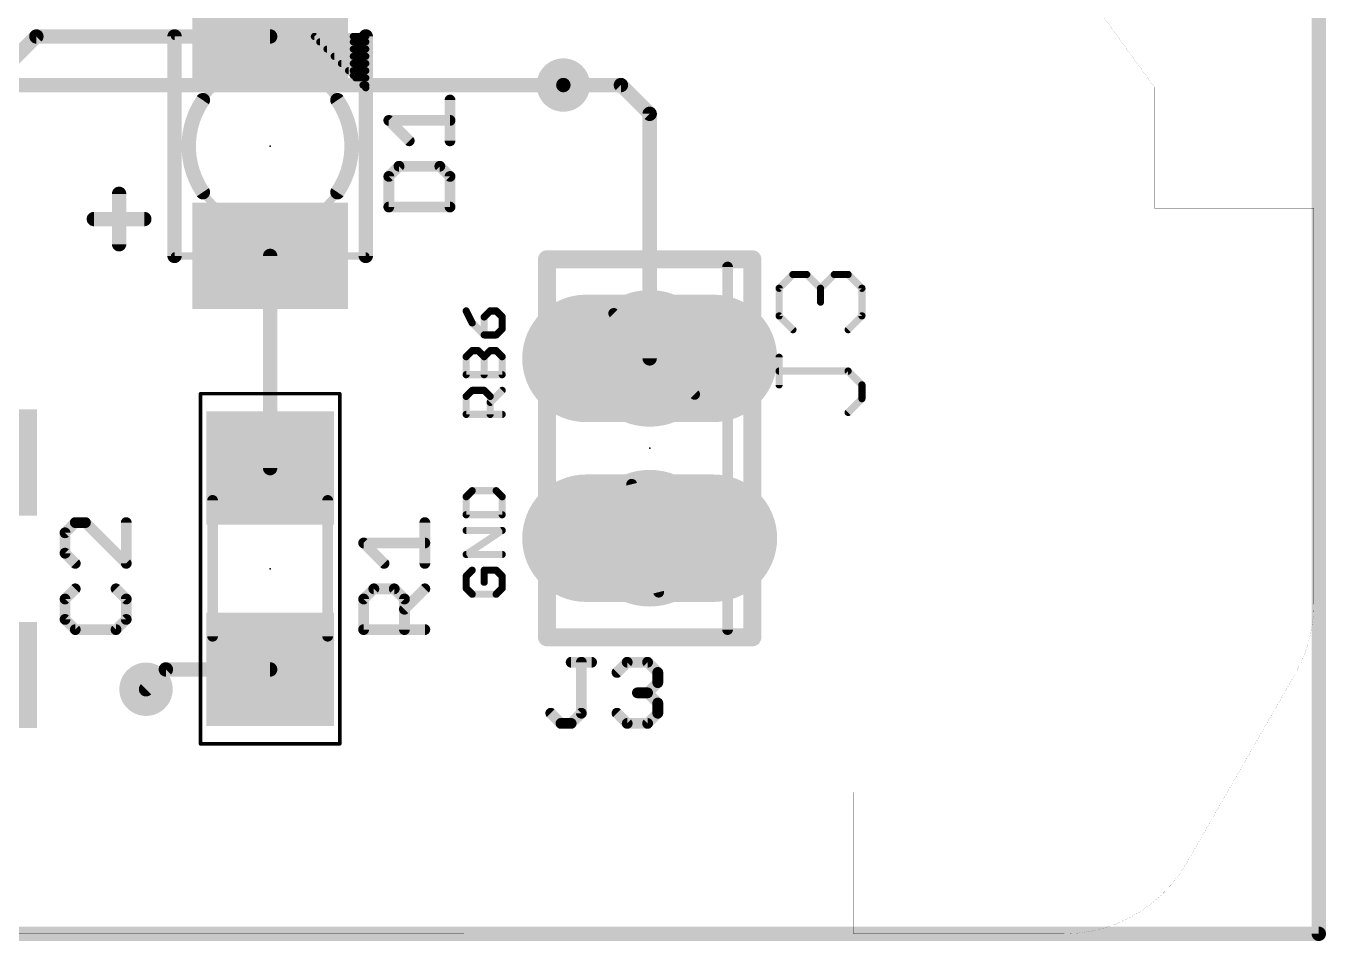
# Model space of a CAD drawing. Extents: x -1.2 to 42.7, y -0.2 to 19.4.
# Drawn here: x 24.31 to 42.67, y -0.1 to 12.82 of the extents above; entities that cross this region are included whole.
import ezdxf

# ---------------------------------------------------------------- set-up
doc = ezdxf.new("R2010")
doc.units = 0
for name, color, linetype in [('1', 12, 'CONTINUOUS'), ('121', 40, 'CONTINUOUS'), ('16', 132, 'CONTINUOUS'), ('17', 122, 'CONTINUOUS'), ('18', 122, 'CONTINUOUS'), ('20', 53, 'CONTINUOUS'), ('21', 251, 'CONTINUOUS'), ('23', 53, 'CONTINUOUS'), ('25', 251, 'CONTINUOUS'), ('39', 12, 'CONTINUOUS'), ('51', 251, 'CONTINUOUS')]:
    doc.layers.add(name, color=color, linetype=linetype)

# ---------------------------------------------------------------- blocks, each defined once
blk = doc.blocks.new('RECT')
blk.add_solid([(-0.5, -0.5), (0.5, -0.5), (-0.5, 0.5), (0.5, 0.5)])
blk = doc.blocks.new('LONGP100')
at = {"const_width": 1}
blk.add_lwpolyline([(-0.5, 0), (0.5, 0)], dxfattribs=at)
at = {"const_width": 0.5}
for points in [[(-0.5, 0.25, 1), (-0.5, -0.25)], [(0.5, -0.25, 1), (0.5, 0.25)]]:
    blk.add_lwpolyline(points, format="xyb", dxfattribs=at)
blk = doc.blocks.new('ROUNDV')
at = {"const_width": 0.5}
blk.add_lwpolyline([(0, -0.25, 1), (0, 0.25, 1), (0, -0.25)], format="xyb", dxfattribs=at)

msp = doc.modelspace()

# ---------------------------------------------------------------- linework, layer by layer
at = {"layer": '1', "const_width": 0.2032}
for points in [[(42.5704, 19.2532), (42.5704, 0)], [(23.7744, 11.9888), (24.4608, 12.6752)], [(27.7622, 12.6752), (24.4608, 12.6752)], [(32.7152, 11.9888), (31.9024, 11.9888)], [(33.1216, 11.5824), (32.7152, 11.9888)], [(33.1216, 8.128), (33.1216, 11.5824)], [(27.7622, 6.5782), (27.7622, 9.5752)], [(26.2894, 3.7342), (26.0096, 3.4544)], [(27.7622, 3.7342), (26.2894, 3.7342)], [(42.5704, 0), (0, 0)]]:
    msp.add_lwpolyline(points, dxfattribs=at)
at = {"layer": '1', "const_width": 0.1016}
for points in [[(24.4608, 12.726, 1), (24.4608, 12.6244)], [(24.4967, 12.6393, 1), (24.4249, 12.7111)], [(27.7622, 12.6244, 1), (27.7622, 12.726)], [(31.9024, 12.0396, 1), (31.9024, 11.938)], [(32.7511, 12.0247, 1), (32.6793, 11.9529)], [(32.7152, 11.938, 1), (32.7152, 12.0396)], [(33.1724, 11.5824, 1), (33.0708, 11.5824)], [(33.0857, 11.5465, 1), (33.1575, 11.6183)], [(27.813, 9.5752, 1), (27.7114, 9.5752)], [(33.0708, 8.128, 1), (33.1724, 8.128)], [(27.7114, 6.5782, 1), (27.813, 6.5782)], [(26.2894, 3.785, 1), (26.2894, 3.6834)], [(26.3253, 3.6983, 1), (26.2535, 3.7701)], [(27.7622, 3.6834, 1), (27.7622, 3.785)], [(25.9737, 3.4903, 1), (26.0455, 3.4185)], [(42.5196, 0, 1), (42.6212, 0)], [(42.5704, -0.0508, 1), (42.5704, 0.0508)]]:
    msp.add_lwpolyline(points, format="xyb", dxfattribs=at)
at = {"layer": '121'}
for points, const_width in [([(26.4122, 12.6752), (26.4122, 9.5752)], 0.2032), ([(29.1122, 9.5752), (29.1122, 12.6752)], 0.2032), ([(30.3022, 11.2014), (30.3022, 11.7776)], 0.1524), ([(29.726, 11.2014), (29.4379, 11.4895)], 0.1524), ([(29.4379, 11.4895), (30.3022, 11.4895)], 0.1524), ([(29.5819, 10.8421), (29.4379, 10.6981)], 0.1524), ([(30.1581, 10.8421), (29.5819, 10.8421)], 0.1524), ([(30.3022, 10.6981), (30.1581, 10.8421)], 0.1524), ([(29.4379, 10.6981), (29.4379, 10.2659)], 0.1524), ([(30.3022, 10.2659), (30.3022, 10.6981)], 0.1524), ([(25.6291, 9.7404), (25.6291, 10.4522)], 0.2032), ([(29.4379, 10.2659), (30.3022, 10.2659)], 0.1524), ([(25.985, 10.0963), (25.2732, 10.0963)], 0.2032), ([(30.5304, 8.7984), (30.6151, 8.6289)], 0.1016), ([(30.8693, 8.7984), (30.7846, 8.7137)], 0.1016), ([(30.9541, 8.7984), (30.8693, 8.7984)], 0.1016), ([(31.0388, 8.7137), (30.9541, 8.7984)], 0.1016), ([(30.6151, 8.6289), (30.7846, 8.4595)], 0.1016), ([(30.7846, 8.7137), (30.7846, 8.4595)], 0.1016), ([(31.0388, 8.5442), (31.0388, 8.7137)], 0.1016), ([(30.7846, 8.4595), (30.9541, 8.4595)], 0.1016), ([(30.9541, 8.4595), (31.0388, 8.5442)], 0.1016), ([(30.5304, 8.1524), (30.6151, 8.2371)], 0.1016), ([(30.6151, 8.2371), (30.6998, 8.2371)], 0.1016), ([(30.6998, 8.2371), (30.7846, 8.1524)], 0.1016), ([(30.7846, 8.1524), (30.8693, 8.2371)], 0.1016), ([(30.8693, 8.2371), (30.9541, 8.2371)], 0.1016), ([(30.9541, 8.2371), (31.0388, 8.1524)], 0.1016), ([(30.5304, 7.8981), (30.5304, 8.1524)], 0.1016), ([(30.7846, 7.8981), (30.7846, 8.1524)], 0.1016), ([(31.0388, 8.1524), (31.0388, 7.8981)], 0.1016), ([(31.0388, 7.8981), (30.5304, 7.8981)], 0.1016), ([(30.5304, 7.5911), (30.6151, 7.6758)], 0.1016), ([(30.6151, 7.6758), (30.7846, 7.6758)], 0.1016), ([(30.7846, 7.6758), (30.8693, 7.5911)], 0.1016), ([(30.8693, 7.5063), (31.0388, 7.6758)], 0.1016), ([(30.5304, 7.3368), (30.5304, 7.5911)], 0.1016), ([(30.8693, 7.5911), (30.8693, 7.3368)], 0.1016), ([(31.0388, 7.3368), (30.5304, 7.3368)], 0.1016), ([(30.6151, 6.2584), (30.5304, 6.1737)], 0.1016), ([(30.9541, 6.2584), (30.6151, 6.2584)], 0.1016), ([(31.0388, 6.1737), (30.9541, 6.2584)], 0.1016), ([(30.5304, 6.1737), (30.5304, 5.9195)], 0.1016), ([(31.0388, 5.9195), (31.0388, 6.1737)], 0.1016), ([(25.0099, 5.8086), (24.8659, 5.6646)], 0.1524), ([(25.154, 5.8086), (25.0099, 5.8086)], 0.1524), ([(25.7302, 5.2324), (25.154, 5.8086)], 0.1524), ([(25.7302, 5.8086), (25.7302, 5.2324)], 0.1524), ([(29.9466, 5.2324), (29.9466, 5.8086)], 0.1524), ([(30.5304, 5.9195), (31.0388, 5.9195)], 0.1016), ([(24.8659, 5.6646), (24.8659, 5.3765)], 0.1524), ([(30.5304, 5.3581), (31.0388, 5.6971)], 0.1016), ([(31.0388, 5.6971), (30.5304, 5.6971)], 0.1016), ([(29.3704, 5.2324), (29.0823, 5.5205)], 0.1524), ([(29.0823, 5.5205), (29.9466, 5.5205)], 0.1524), ([(24.8659, 5.3765), (25.0099, 5.2324)], 0.1524), ([(31.0388, 5.3581), (30.5304, 5.3581)], 0.1016), ([(30.6151, 5.1358), (30.5304, 5.0511)], 0.1016), ([(30.9541, 5.1358), (30.7846, 5.1358)], 0.1016), ([(30.7846, 5.1358), (30.7846, 4.9663)], 0.1016), ([(31.0388, 5.0511), (30.9541, 5.1358)], 0.1016), ([(30.5304, 5.0511), (30.5304, 4.8816)], 0.1016), ([(31.0388, 4.8816), (31.0388, 5.0511)], 0.1016), ([(25.0099, 4.8731), (24.8659, 4.729)], 0.1524), ([(24.8659, 4.729), (24.8659, 4.4409)], 0.1524), ([(25.7302, 4.729), (25.5861, 4.8731)], 0.1524), ([(25.7302, 4.4409), (25.7302, 4.729)], 0.1524), ([(29.0823, 4.729), (29.2263, 4.8731)], 0.1524), ([(29.0823, 4.2969), (29.0823, 4.729)], 0.1524), ([(29.2263, 4.8731), (29.5144, 4.8731)], 0.1524), ([(29.5144, 4.8731), (29.6585, 4.729)], 0.1524), ([(29.6585, 4.585), (29.9466, 4.8731)], 0.1524), ([(29.6585, 4.729), (29.6585, 4.2969)], 0.1524), ([(30.5304, 4.8816), (30.6151, 4.7968)], 0.1016), ([(30.6151, 4.7968), (30.9541, 4.7968)], 0.1016), ([(30.9541, 4.7968), (31.0388, 4.8816)], 0.1016), ([(24.8659, 4.4409), (25.0099, 4.2969)], 0.1524), ([(25.5861, 4.2969), (25.7302, 4.4409)], 0.1524), ([(25.0099, 4.2969), (25.5861, 4.2969)], 0.1524), ([(29.9466, 4.2969), (29.0823, 4.2969)], 0.1524), ([(32.0127, 3.8361), (32.3008, 3.8361)], 0.1524), ([(32.1568, 3.1159), (32.1568, 3.8361)], 0.1524), ([(32.6601, 3.6921), (32.8042, 3.8361)], 0.1524), ([(32.8042, 3.8361), (33.0923, 3.8361)], 0.1524), ([(33.0923, 3.8361), (33.2363, 3.6921)], 0.1524), ([(33.2363, 3.6921), (33.2363, 3.548)], 0.1524), ([(33.2363, 3.548), (33.0923, 3.404)], 0.1524), ([(33.0923, 3.404), (32.9482, 3.404)], 0.1524), ([(33.0923, 3.404), (33.2363, 3.2599)], 0.1524), ([(33.2363, 3.2599), (33.2363, 3.1159)], 0.1524), ([(31.7246, 3.1159), (31.8687, 2.9718)], 0.1524), ([(32.0127, 2.9718), (32.1568, 3.1159)], 0.1524), ([(32.8042, 2.9718), (32.6601, 3.1159)], 0.1524), ([(33.2363, 3.1159), (33.0923, 2.9718)], 0.1524), ([(31.8687, 2.9718), (32.0127, 2.9718)], 0.1524), ([(33.0923, 2.9718), (32.8042, 2.9718)], 0.1524)]:
    msp.add_lwpolyline(points, dxfattribs=dict(at, const_width=const_width))
for points, const_width in [([(26.463, 12.6752, 1), (26.3614, 12.6752)], 0.1016), ([(29.163, 12.6752, 1), (29.0614, 12.6752)], 0.1016), ([(26.8122, 11.7752, 0.3077), (26.8122, 10.4752)], 0.2032), ([(26.8542, 11.7467, 1), (26.7702, 11.8038)], 0.1016), ([(28.7122, 10.4752, 0.3077), (28.7122, 11.7752)], 0.2032), ([(28.7542, 11.8038, 1), (28.6702, 11.7467)], 0.1016), ([(30.3403, 11.7776, 1), (30.2641, 11.7776)], 0.0762), ([(29.4648, 11.5165, 1), (29.4109, 11.4626)], 0.0762), ([(29.4379, 11.5276, 1), (29.4379, 11.4514)], 0.0762), ([(30.3022, 11.4514, 1), (30.3022, 11.5276)], 0.0762), ([(29.699, 11.1745, 1), (29.7529, 11.2283)], 0.0762), ([(30.2641, 11.2014, 1), (30.3403, 11.2014)], 0.0762), ([(29.5819, 10.8802, 1), (29.5819, 10.804)], 0.0762), ([(29.6089, 10.8152, 1), (29.555, 10.869)], 0.0762), ([(30.1851, 10.869, 1), (30.1312, 10.8152)], 0.0762), ([(30.1581, 10.804, 1), (30.1581, 10.8802)], 0.0762), ([(29.4109, 10.725, 1), (29.4648, 10.6711)], 0.0762), ([(29.476, 10.6981, 1), (29.3998, 10.6981)], 0.0762), ([(30.3403, 10.6981, 1), (30.2641, 10.6981)], 0.0762), ([(30.2753, 10.6711, 1), (30.3291, 10.725)], 0.0762), ([(25.6799, 10.4522, 1), (25.5783, 10.4522)], 0.1016), ([(26.7702, 10.4466, 1), (26.8542, 10.5037)], 0.1016), ([(28.6702, 10.5037, 1), (28.7542, 10.4466)], 0.1016), ([(29.4379, 10.304, 1), (29.4379, 10.2278)], 0.0762), ([(29.3998, 10.2659, 1), (29.476, 10.2659)], 0.0762), ([(30.2641, 10.2659, 1), (30.3403, 10.2659)], 0.0762), ([(30.3022, 10.2278, 1), (30.3022, 10.304)], 0.0762), ([(25.2732, 10.1471, 1), (25.2732, 10.0455)], 0.1016), ([(25.985, 10.0455, 1), (25.985, 10.1471)], 0.1016), ([(25.5783, 9.7404, 1), (25.6799, 9.7404)], 0.1016), ([(26.3614, 9.5752, 1), (26.463, 9.5752)], 0.1016), ([(29.0614, 9.5752, 1), (29.163, 9.5752)], 0.1016), ([(30.5531, 8.8098, 1), (30.5076, 8.787)], 0.0508), ([(30.8693, 8.8238, 1), (30.8693, 8.773)], 0.0508), ([(30.8873, 8.7804, 1), (30.8514, 8.8164)], 0.0508), ([(30.972, 8.8164, 1), (30.9361, 8.7804)], 0.0508), ([(30.9541, 8.773, 1), (30.9541, 8.8238)], 0.0508), ([(30.6331, 8.6469, 1), (30.5971, 8.611)], 0.0508), ([(30.5924, 8.6176, 1), (30.6378, 8.6403)], 0.0508), ([(30.81, 8.7137, 1), (30.7592, 8.7137)], 0.0508), ([(30.7666, 8.7316, 1), (30.8025, 8.6957)], 0.0508), ([(31.0642, 8.7137, 1), (31.0134, 8.7137)], 0.0508), ([(31.0208, 8.6957, 1), (31.0568, 8.7316)], 0.0508), ([(30.7846, 8.4849, 1), (30.7846, 8.4341)], 0.0508), ([(30.7592, 8.4595, 1), (30.81, 8.4595)], 0.0508), ([(30.7666, 8.4415, 1), (30.8025, 8.4774)], 0.0508), ([(30.9361, 8.4774, 1), (30.972, 8.4415)], 0.0508), ([(30.9541, 8.4341, 1), (30.9541, 8.4849)], 0.0508), ([(31.0134, 8.5442, 1), (31.0642, 8.5442)], 0.0508), ([(31.0568, 8.5262, 1), (31.0208, 8.5622)], 0.0508), ([(30.6151, 8.2625, 1), (30.6151, 8.2117)], 0.0508), ([(30.6331, 8.2191, 1), (30.5971, 8.2551)], 0.0508), ([(30.7178, 8.2551, 1), (30.6819, 8.2191)], 0.0508), ([(30.6998, 8.2117, 1), (30.6998, 8.2625)], 0.0508), ([(30.8693, 8.2625, 1), (30.8693, 8.2117)], 0.0508), ([(30.8873, 8.2191, 1), (30.8514, 8.2551)], 0.0508), ([(30.972, 8.2551, 1), (30.9361, 8.2191)], 0.0508), ([(30.9541, 8.2117, 1), (30.9541, 8.2625)], 0.0508), ([(30.5558, 8.1524, 1), (30.505, 8.1524)], 0.0508), ([(30.5124, 8.1703, 1), (30.5483, 8.1344)], 0.0508), ([(30.81, 8.1524, 1), (30.7592, 8.1524)], 0.0508), ([(30.7666, 8.1703, 1), (30.8025, 8.1344)], 0.0508), ([(30.7666, 8.1344, 1), (30.8025, 8.1703)], 0.0508), ([(31.0642, 8.1524, 1), (31.0134, 8.1524)], 0.0508), ([(31.0208, 8.1344, 1), (31.0568, 8.1703)], 0.0508), ([(30.5304, 7.9235, 1), (30.5304, 7.8727)], 0.0508), ([(30.505, 7.8981, 1), (30.5558, 7.8981)], 0.0508), ([(30.7592, 7.8981, 1), (30.81, 7.8981)], 0.0508), ([(31.0134, 7.8981, 1), (31.0642, 7.8981)], 0.0508), ([(31.0388, 7.8727, 1), (31.0388, 7.9235)], 0.0508), ([(30.6151, 7.7012, 1), (30.6151, 7.6504)], 0.0508), ([(30.6331, 7.6578, 1), (30.5971, 7.6938)], 0.0508), ([(30.8025, 7.6938, 1), (30.7666, 7.6578)], 0.0508), ([(30.7846, 7.6504, 1), (30.7846, 7.7012)], 0.0508), ([(31.0568, 7.6578, 1), (31.0208, 7.6938)], 0.0508), ([(30.5558, 7.5911, 1), (30.505, 7.5911)], 0.0508), ([(30.5124, 7.609, 1), (30.5483, 7.5731)], 0.0508), ([(30.8947, 7.5911, 1), (30.8439, 7.5911)], 0.0508), ([(30.8514, 7.5243, 1), (30.8873, 7.4884)], 0.0508), ([(30.8514, 7.5731, 1), (30.8873, 7.609)], 0.0508), ([(30.5304, 7.3622, 1), (30.5304, 7.3114)], 0.0508), ([(30.505, 7.3368, 1), (30.5558, 7.3368)], 0.0508), ([(30.8439, 7.3368, 1), (30.8947, 7.3368)], 0.0508), ([(31.0388, 7.3114, 1), (31.0388, 7.3622)], 0.0508), ([(30.6151, 6.2838, 1), (30.6151, 6.233)], 0.0508), ([(30.6331, 6.2404, 1), (30.5971, 6.2764)], 0.0508), ([(30.972, 6.2764, 1), (30.9361, 6.2404)], 0.0508), ([(30.9541, 6.233, 1), (30.9541, 6.2838)], 0.0508), ([(30.5558, 6.1737, 1), (30.505, 6.1737)], 0.0508), ([(30.5124, 6.1916, 1), (30.5483, 6.1557)], 0.0508), ([(31.0642, 6.1737, 1), (31.0134, 6.1737)], 0.0508), ([(31.0208, 6.1557, 1), (31.0568, 6.1916)], 0.0508), ([(25.0099, 5.8467, 1), (25.0099, 5.7705)], 0.0762), ([(25.0369, 5.7817, 1), (24.983, 5.8356)], 0.0762), ([(25.1809, 5.8356, 1), (25.127, 5.7817)], 0.0762), ([(25.154, 5.7705, 1), (25.154, 5.8467)], 0.0762), ([(25.7683, 5.8086, 1), (25.6921, 5.8086)], 0.0762), ([(29.9847, 5.8086, 1), (29.9085, 5.8086)], 0.0762), ([(30.5304, 5.9449, 1), (30.5304, 5.8941)], 0.0508), ([(30.505, 5.9195, 1), (30.5558, 5.9195)], 0.0508), ([(31.0134, 5.9195, 1), (31.0642, 5.9195)], 0.0508), ([(31.0388, 5.8941, 1), (31.0388, 5.9449)], 0.0508), ([(24.8389, 5.6915, 1), (24.8928, 5.6376)], 0.0762), ([(24.904, 5.6646, 1), (24.8278, 5.6646)], 0.0762), ([(30.5304, 5.7225, 1), (30.5304, 5.6717)], 0.0508), ([(31.0529, 5.676, 1), (31.0247, 5.7182)], 0.0508), ([(31.0388, 5.6717, 1), (31.0388, 5.7225)], 0.0508), ([(29.1092, 5.5475, 1), (29.0553, 5.4936)], 0.0762), ([(29.0823, 5.5586, 1), (29.0823, 5.4824)], 0.0762), ([(29.9466, 5.4824, 1), (29.9466, 5.5586)], 0.0762), ([(24.8928, 5.4034, 1), (24.8389, 5.3495)], 0.0762), ([(24.8278, 5.3765, 1), (24.904, 5.3765)], 0.0762), ([(30.5304, 5.3835, 1), (30.5304, 5.3327)], 0.0508), ([(30.5163, 5.3793, 1), (30.5445, 5.337)], 0.0508), ([(31.0388, 5.3327, 1), (31.0388, 5.3835)], 0.0508), ([(24.983, 5.2055, 1), (25.0369, 5.2593)], 0.0762), ([(25.6921, 5.2324, 1), (25.7683, 5.2324)], 0.0762), ([(25.7033, 5.2055, 1), (25.7571, 5.2593)], 0.0762), ([(29.3434, 5.2055, 1), (29.3973, 5.2593)], 0.0762), ([(29.9085, 5.2324, 1), (29.9847, 5.2324)], 0.0762), ([(30.6331, 5.1178, 1), (30.5971, 5.1538)], 0.0508), ([(30.7846, 5.1612, 1), (30.7846, 5.1104)], 0.0508), ([(30.81, 5.1358, 1), (30.7592, 5.1358)], 0.0508), ([(30.972, 5.1538, 1), (30.9361, 5.1178)], 0.0508), ([(30.9541, 5.1104, 1), (30.9541, 5.1612)], 0.0508), ([(30.5558, 5.0511, 1), (30.505, 5.0511)], 0.0508), ([(30.5124, 5.069, 1), (30.5483, 5.0331)], 0.0508), ([(30.7592, 4.9663, 1), (30.81, 4.9663)], 0.0508), ([(31.0642, 5.0511, 1), (31.0134, 5.0511)], 0.0508), ([(31.0208, 5.0331, 1), (31.0568, 5.069)], 0.0508), ([(24.8389, 4.756, 1), (24.8928, 4.7021)], 0.0762), ([(24.904, 4.729, 1), (24.8278, 4.729)], 0.0762), ([(25.0369, 4.8462, 1), (24.983, 4.9)], 0.0762), ([(25.6131, 4.9, 1), (25.5592, 4.8462)], 0.0762), ([(25.7683, 4.729, 1), (25.6921, 4.729)], 0.0762), ([(25.7033, 4.7021, 1), (25.7571, 4.756)], 0.0762), ([(29.0553, 4.756, 1), (29.1092, 4.7021)], 0.0762), ([(29.1204, 4.729, 1), (29.0442, 4.729)], 0.0762), ([(29.2263, 4.9112, 1), (29.2263, 4.835)], 0.0762), ([(29.2533, 4.8462, 1), (29.1994, 4.9)], 0.0762), ([(29.5414, 4.9, 1), (29.4875, 4.8462)], 0.0762), ([(29.5144, 4.835, 1), (29.5144, 4.9112)], 0.0762), ([(29.6966, 4.729, 1), (29.6204, 4.729)], 0.0762), ([(29.6315, 4.7021, 1), (29.6854, 4.756)], 0.0762), ([(29.9735, 4.8462, 1), (29.9197, 4.9)], 0.0762), ([(30.5483, 4.8995, 1), (30.5124, 4.8636)], 0.0508), ([(30.505, 4.8816, 1), (30.5558, 4.8816)], 0.0508), ([(30.6151, 4.8222, 1), (30.6151, 4.7714)], 0.0508), ([(30.5971, 4.7789, 1), (30.6331, 4.8148)], 0.0508), ([(30.9361, 4.8148, 1), (30.972, 4.7789)], 0.0508), ([(30.9541, 4.7714, 1), (30.9541, 4.8222)], 0.0508), ([(31.0134, 4.8816, 1), (31.0642, 4.8816)], 0.0508), ([(31.0568, 4.8636, 1), (31.0208, 4.8995)], 0.0508), ([(29.6315, 4.6119, 1), (29.6854, 4.5581)], 0.0762), ([(24.8928, 4.4679, 1), (24.8389, 4.414)], 0.0762), ([(24.8278, 4.4409, 1), (24.904, 4.4409)], 0.0762), ([(25.6921, 4.4409, 1), (25.7683, 4.4409)], 0.0762), ([(25.7571, 4.414, 1), (25.7033, 4.4679)], 0.0762), ([(25.0099, 4.335, 1), (25.0099, 4.2588)], 0.0762), ([(24.983, 4.2699, 1), (25.0369, 4.3238)], 0.0762), ([(25.5592, 4.3238, 1), (25.6131, 4.2699)], 0.0762), ([(25.5861, 4.2588, 1), (25.5861, 4.335)], 0.0762), ([(29.0823, 4.335, 1), (29.0823, 4.2588)], 0.0762), ([(29.0442, 4.2969, 1), (29.1204, 4.2969)], 0.0762), ([(29.6204, 4.2969, 1), (29.6966, 4.2969)], 0.0762), ([(29.9466, 4.2588, 1), (29.9466, 4.335)], 0.0762), ([(32.0127, 3.8742, 1), (32.0127, 3.798)], 0.0762), ([(32.1949, 3.8361, 1), (32.1187, 3.8361)], 0.0762), ([(32.3008, 3.798, 1), (32.3008, 3.8742)], 0.0762), ([(32.8042, 3.8742, 1), (32.8042, 3.798)], 0.0762), ([(32.8311, 3.8092, 1), (32.7772, 3.8631)], 0.0762), ([(33.1192, 3.8631, 1), (33.0653, 3.8092)], 0.0762), ([(33.0923, 3.798, 1), (33.0923, 3.8742)], 0.0762), ([(32.6332, 3.719, 1), (32.6871, 3.6651)], 0.0762), ([(33.2744, 3.6921, 1), (33.1982, 3.6921)], 0.0762), ([(33.2094, 3.6651, 1), (33.2633, 3.719)], 0.0762), ([(33.1982, 3.548, 1), (33.2744, 3.548)], 0.0762), ([(33.2633, 3.5211, 1), (33.2094, 3.575)], 0.0762), ([(32.9482, 3.4421, 1), (32.9482, 3.3659)], 0.0762), ([(33.1192, 3.4309, 1), (33.0653, 3.377)], 0.0762), ([(33.0653, 3.4309, 1), (33.1192, 3.377)], 0.0762), ([(33.0923, 3.3659, 1), (33.0923, 3.4421)], 0.0762), ([(33.2744, 3.2599, 1), (33.1982, 3.2599)], 0.0762), ([(33.2094, 3.233, 1), (33.2633, 3.2869)], 0.0762), ([(31.7515, 3.1428, 1), (31.6977, 3.0889)], 0.0762), ([(32.1187, 3.1159, 1), (32.1949, 3.1159)], 0.0762), ([(32.1837, 3.0889, 1), (32.1298, 3.1428)], 0.0762), ([(32.6871, 3.1428, 1), (32.6332, 3.0889)], 0.0762), ([(33.1982, 3.1159, 1), (33.2744, 3.1159)], 0.0762), ([(33.2633, 3.0889, 1), (33.2094, 3.1428)], 0.0762), ([(31.8687, 3.0099, 1), (31.8687, 2.9337)], 0.0762), ([(31.8417, 2.9449, 1), (31.8956, 2.9987)], 0.0762), ([(31.9858, 2.9987, 1), (32.0397, 2.9449)], 0.0762), ([(32.0127, 2.9337, 1), (32.0127, 3.0099)], 0.0762), ([(32.8042, 3.0099, 1), (32.8042, 2.9337)], 0.0762), ([(32.7772, 2.9449, 1), (32.8311, 2.9987)], 0.0762), ([(33.0653, 2.9987, 1), (33.1192, 2.9449)], 0.0762), ([(33.0923, 2.9337, 1), (33.0923, 3.0099)], 0.0762)]:
    msp.add_lwpolyline(points, format="xyb", dxfattribs=dict(at, const_width=const_width))
at = {"layer": '16', "const_width": 0.2032}
for points in [[(42.5704, 0), (42.5704, 19.2532)], [(21.5392, 11.9888), (31.9024, 11.9888)], [(0, 0), (42.5704, 0)]]:
    msp.add_lwpolyline(points, dxfattribs=at)
at = {"layer": '16', "const_width": 0.1016}
for points in [[(31.9024, 11.938, 1), (31.9024, 12.0396)], [(42.5196, 0, 1), (42.6212, 0)], [(42.5704, -0.0508, 1), (42.5704, 0.0508)]]:
    msp.add_lwpolyline(points, format="xyb", dxfattribs=at)
at = {"layer": '20', "const_width": 0.001}
for points in [[(39.7647, 12.6272), (37.1306, 16.2536)], [(40.25, 11.9577), (39.7647, 12.6272)], [(40.25, 10.25), (40.25, 11.9577)], [(42.5, 10.25), (40.25, 10.25)], [(42.5, 4.6619), (42.5, 10.25)], [(40.7069, 1.0045), (42.2346, 3.6664)], [(30.5003, 2), (30.5003, 0)], [(30.5003, 2), (35.9994, 2)], [(35.9994, 2), (35.9994, 0)], [(12, 0), (30.5003, 0)], [(35.9994, 0), (38.9723, 0)]]:
    msp.add_lwpolyline(points, dxfattribs=at)
at = {"layer": '20'}
for points, const_width in [([(39.7649, 12.6273, 1), (39.7645, 12.627)], 0.0005), ([(39.7645, 12.627, 1), (39.7649, 12.6273)], 0.0005), ([(40.2503, 11.9577, 1), (40.2497, 11.9577)], 0.0005), ([(40.2498, 11.9575, 1), (40.2502, 11.9578)], 0.0005), ([(40.2497, 10.25, 1), (40.2503, 10.25)], 0.0005), ([(40.25, 10.2502, 1), (40.25, 10.2498)], 0.0005), ([(42.5003, 10.25, 1), (42.4997, 10.25)], 0.0005), ([(42.5, 10.2498, 1), (42.5, 10.2502)], 0.0005), ([(42.2346, 3.6664, 0.131), (42.5, 4.6619)], 0.001), ([(42.5003, 4.6619, 1), (42.4998, 4.6619)], 0.0005), ([(42.4998, 4.6619, 1), (42.5003, 4.6619)], 0.0005), ([(42.2348, 3.6663, 1), (42.2344, 3.6665)], 0.0005), ([(42.2344, 3.6665, 1), (42.2348, 3.6663)], 0.0005), ([(30.5006, 2, 1), (30.5001, 2)], 0.0005), ([(30.5003, 2.0002, 1), (30.5003, 1.9997)], 0.0005), ([(35.9997, 2, 1), (35.9992, 2)], 0.0005), ([(35.9994, 1.9997, 1), (35.9994, 2.0002)], 0.0005), ([(38.9723, 0, 0.2686), (40.7069, 1.0045)], 0.001), ([(40.7071, 1.0044, 1), (40.7067, 1.0046)], 0.0005), ([(40.7067, 1.0046, 1), (40.7071, 1.0044)], 0.0005), ([(30.5001, 0, 1), (30.5006, 0)], 0.0005), ([(30.5003, -0.0002, 1), (30.5003, 0.0002)], 0.0005), ([(35.9994, 0.0003, 1), (35.9994, -0.0003)], 0.0005), ([(35.9992, 0, 1), (35.9997, 0)], 0.0005), ([(38.9723, 0.0002, 1), (38.9723, -0.0002)], 0.0005), ([(38.9723, -0.0003, 1), (38.9723, 0.0003)], 0.0005)]:
    msp.add_lwpolyline(points, format="xyb", dxfattribs=dict(at, const_width=const_width))
at = {"layer": '21'}
for points, const_width in [([(26.4122, 9.5752), (26.4122, 12.6752)], 0.1016), ([(29.1122, 12.6752), (28.9372, 12.6752)], 0.1016), ([(28.9372, 12.6752), (28.9372, 12.1252)], 0.1016), ([(29.1122, 11.9502), (29.1122, 12.6752)], 0.1016), ([(29.1122, 12.6752), (29.1122, 9.5752)], 0.1016), ([(28.9372, 12.5984), (29.1122, 12.5984)], 0.1016), ([(28.9372, 12.4968), (29.1122, 12.4968)], 0.1016), ([(28.9372, 12.3952), (29.1122, 12.3952)], 0.1016), ([(28.9372, 12.2936), (29.1122, 12.2936)], 0.1016), ([(28.9372, 12.192), (29.1122, 12.192)], 0.1016), ([(28.9372, 12.1252), (29.1122, 11.9502)], 0.1016), ([(28.972, 12.0904), (29.1122, 12.0904)], 0.1016), ([(29.0736, 11.9888), (29.1122, 11.9888)], 0.1016), ([(31.6716, 9.528), (31.6716, 4.188)], 0.254), ([(34.5716, 9.528), (31.6716, 9.528)], 0.254), ([(34.5716, 4.188), (34.5716, 9.528)], 0.254), ([(34.2216, 9.418), (34.2216, 4.298)], 0.1524), ([(31.6716, 4.188), (34.5716, 4.188)], 0.254)]:
    msp.add_lwpolyline(points, dxfattribs=dict(at, const_width=const_width))
for points, const_width in [([(26.4376, 12.6752, 1), (26.3868, 12.6752)], 0.0508), ([(28.9372, 12.7006, 1), (28.9372, 12.6498)], 0.0508), ([(28.9626, 12.6752, 1), (28.9118, 12.6752)], 0.0508), ([(29.1376, 12.6752, 1), (29.0868, 12.6752)], 0.0508), ([(29.1376, 12.6752, 1), (29.0868, 12.6752)], 0.0508), ([(29.1122, 12.6498, 1), (29.1122, 12.7006)], 0.0508), ([(28.9372, 12.6238, 1), (28.9372, 12.573)], 0.0508), ([(28.9372, 12.5222, 1), (28.9372, 12.4714)], 0.0508), ([(29.1122, 12.573, 1), (29.1122, 12.6238)], 0.0508), ([(29.1122, 12.4714, 1), (29.1122, 12.5222)], 0.0508), ([(28.9372, 12.4206, 1), (28.9372, 12.3698)], 0.0508), ([(28.9372, 12.319, 1), (28.9372, 12.2682)], 0.0508), ([(29.1122, 12.3698, 1), (29.1122, 12.4206)], 0.0508), ([(29.1122, 12.2682, 1), (29.1122, 12.319)], 0.0508), ([(28.9552, 12.1432, 1), (28.9192, 12.1072)], 0.0508), ([(28.9372, 12.2174, 1), (28.9372, 12.1666)], 0.0508), ([(28.9118, 12.1252, 1), (28.9626, 12.1252)], 0.0508), ([(28.972, 12.1158, 1), (28.972, 12.065)], 0.0508), ([(29.1122, 12.1666, 1), (29.1122, 12.2174)], 0.0508), ([(29.1122, 12.065, 1), (29.1122, 12.1158)], 0.0508), ([(29.0736, 12.0142, 1), (29.0736, 11.9634)], 0.0508), ([(29.0868, 11.9502, 1), (29.1376, 11.9502)], 0.0508), ([(29.0942, 11.9322, 1), (29.1302, 11.9682)], 0.0508), ([(29.1122, 11.9634, 1), (29.1122, 12.0142)], 0.0508), ([(26.8122, 11.7752, 0.3077), (26.8122, 10.4752)], 0.1016), ([(26.8332, 11.7609, 1), (26.7912, 11.7895)], 0.0508), ([(28.7122, 10.4752, 0.3077), (28.7122, 11.7752)], 0.1016), ([(28.7332, 11.7895, 1), (28.6912, 11.7609)], 0.0508), ([(26.7912, 10.4609, 1), (26.8332, 10.4895)], 0.0508), ([(28.6912, 10.4895, 1), (28.7332, 10.4609)], 0.0508), ([(26.3868, 9.5752, 1), (26.4376, 9.5752)], 0.0508), ([(29.0868, 9.5752, 1), (29.1376, 9.5752)], 0.0508), ([(31.7351, 9.528, 1), (31.6081, 9.528)], 0.127), ([(31.6716, 9.5915, 1), (31.6716, 9.4645)], 0.127), ([(34.6351, 9.528, 1), (34.5081, 9.528)], 0.127), ([(34.5716, 9.4645, 1), (34.5716, 9.5915)], 0.127), ([(34.2597, 9.418, 1), (34.1835, 9.418)], 0.0762), ([(31.6716, 4.2515, 1), (31.6716, 4.1245)], 0.127), ([(31.6081, 4.188, 1), (31.7351, 4.188)], 0.127), ([(34.1835, 4.298, 1), (34.2597, 4.298)], 0.0762), ([(34.5081, 4.188, 1), (34.6351, 4.188)], 0.127), ([(34.5716, 4.1245, 1), (34.5716, 4.2515)], 0.127)]:
    msp.add_lwpolyline(points, format="xyb", dxfattribs=dict(at, const_width=const_width))
at = {"layer": '23'}
for p in [(27.7622, 11.1252), (33.1216, 6.858), (27.7622, 5.1562)]:
    msp.add_point(p, dxfattribs=at)
at = {"layer": '25', "const_width": 0.1016}
for points in [[(34.9494, 9.1181), (35.1443, 9.313)], [(35.1443, 9.313), (35.3392, 9.313)], [(35.3392, 9.313), (35.5341, 9.1181)], [(35.5341, 9.1181), (35.729, 9.313)], [(35.729, 9.313), (35.9239, 9.313)], [(35.9239, 9.313), (36.1188, 9.1181)], [(34.9494, 8.7283), (34.9494, 9.1181)], [(35.5341, 9.1181), (35.5341, 8.9232)], [(36.1188, 9.1181), (36.1188, 8.7283)], [(35.1443, 8.5334), (34.9494, 8.7283)], [(36.1188, 8.7283), (35.9239, 8.5334)], [(34.9494, 7.7538), (34.9494, 8.1436)], [(35.9239, 7.9487), (34.9494, 7.9487)], [(36.1188, 7.7538), (35.9239, 7.9487)], [(36.1188, 7.5589), (36.1188, 7.7538)], [(35.9239, 7.364), (36.1188, 7.5589)]]:
    msp.add_lwpolyline(points, dxfattribs=at)
at = {"layer": '25', "const_width": 0.0508}
for points in [[(35.1443, 9.3384, 1), (35.1443, 9.2876)], [(35.1623, 9.295, 1), (35.1263, 9.331)], [(35.3572, 9.331, 1), (35.3212, 9.295)], [(35.3392, 9.2876, 1), (35.3392, 9.3384)], [(35.729, 9.3384, 1), (35.729, 9.2876)], [(35.747, 9.295, 1), (35.711, 9.331)], [(35.9419, 9.331, 1), (35.9059, 9.295)], [(35.9239, 9.2876, 1), (35.9239, 9.3384)], [(34.9314, 9.1361, 1), (34.9674, 9.1001)], [(34.9748, 9.1181, 1), (34.924, 9.1181)], [(35.5161, 9.1361, 1), (35.5521, 9.1001)], [(35.5595, 9.1181, 1), (35.5087, 9.1181)], [(35.5161, 9.1001, 1), (35.5521, 9.1361)], [(36.1442, 9.1181, 1), (36.0934, 9.1181)], [(36.1008, 9.1001, 1), (36.1368, 9.1361)], [(35.5087, 8.9232, 1), (35.5595, 8.9232)], [(34.9674, 8.7463, 1), (34.9314, 8.7103)], [(34.924, 8.7283, 1), (34.9748, 8.7283)], [(36.0934, 8.7283, 1), (36.1442, 8.7283)], [(36.1368, 8.7103, 1), (36.1008, 8.7463)], [(35.1263, 8.5154, 1), (35.1623, 8.5514)], [(35.9059, 8.5514, 1), (35.9419, 8.5154)], [(34.9748, 8.1436, 1), (34.924, 8.1436)], [(34.9494, 7.9741, 1), (34.9494, 7.9233)], [(35.9419, 7.9667, 1), (35.9059, 7.9307)], [(35.9239, 7.9233, 1), (35.9239, 7.9741)], [(34.924, 7.7538, 1), (34.9748, 7.7538)], [(36.1442, 7.7538, 1), (36.0934, 7.7538)], [(36.1008, 7.7358, 1), (36.1368, 7.7718)], [(36.0934, 7.5589, 1), (36.1442, 7.5589)], [(36.1368, 7.5409, 1), (36.1008, 7.5769)], [(35.9059, 7.382, 1), (35.9419, 7.346)]]:
    msp.add_lwpolyline(points, format="xyb", dxfattribs=at)
at = {"layer": '39', "const_width": 0.0508}
for points in [[(26.7792, 2.6832), (26.7792, 7.6292)], [(26.7792, 7.6292), (28.7452, 7.6292)], [(28.7452, 7.6292), (28.7452, 2.6832)], [(28.7452, 2.6832), (26.7792, 2.6832)]]:
    msp.add_lwpolyline(points, dxfattribs=at)
at = {"layer": '39', "const_width": 0.0254}
for points in [[(26.7919, 7.6292, 1), (26.7665, 7.6292)], [(26.7792, 7.6419, 1), (26.7792, 7.6165)], [(28.7579, 7.6292, 1), (28.7325, 7.6292)], [(28.7452, 7.6165, 1), (28.7452, 7.6419)], [(26.7792, 2.6959, 1), (26.7792, 2.6705)], [(26.7665, 2.6832, 1), (26.7919, 2.6832)], [(28.7325, 2.6832, 1), (28.7579, 2.6832)], [(28.7452, 2.6705, 1), (28.7452, 2.6959)]]:
    msp.add_lwpolyline(points, format="xyb", dxfattribs=at)
at = {"layer": '51'}
for points, const_width in [([(26.4122, 12.6752), (29.1122, 12.6752)], 0.1016), ([(29.1122, 12.6752), (28.3872, 12.6752)], 0.1016), ([(28.3872, 12.6752), (29.1122, 11.9502)], 0.1016), ([(29.1122, 11.9502), (29.1122, 12.6752)], 0.1016), ([(28.464, 12.5984), (29.1122, 12.5984)], 0.1016), ([(28.5656, 12.4968), (29.1122, 12.4968)], 0.1016), ([(28.6672, 12.3952), (29.1122, 12.3952)], 0.1016), ([(28.7688, 12.2936), (29.1122, 12.2936)], 0.1016), ([(28.8704, 12.192), (29.1122, 12.192)], 0.1016), ([(28.972, 12.0904), (29.1122, 12.0904)], 0.1016), ([(29.0736, 11.9888), (29.1122, 11.9888)], 0.1016), ([(29.1122, 9.5752), (26.4122, 9.5752)], 0.1016), ([(32.6136, 8.763), (33.7566, 7.62)], 0.1524), ([(32.8676, 6.35), (33.2486, 4.826)], 0.1524), ([(26.9494, 4.2037), (26.9494, 6.1214)], 0.1524), ([(28.575, 4.2037), (28.575, 6.1214)], 0.1524)]:
    msp.add_lwpolyline(points, dxfattribs=dict(at, const_width=const_width))
for points, const_width in [([(26.4122, 12.7006, 1), (26.4122, 12.6498)], 0.0508), ([(28.4052, 12.6932, 1), (28.3692, 12.6572)], 0.0508), ([(28.3872, 12.7006, 1), (28.3872, 12.6498)], 0.0508), ([(29.1376, 12.6752, 1), (29.0868, 12.6752)], 0.0508), ([(29.1122, 12.6498, 1), (29.1122, 12.7006)], 0.0508), ([(29.1122, 12.6498, 1), (29.1122, 12.7006)], 0.0508), ([(28.464, 12.6238, 1), (28.464, 12.573)], 0.0508), ([(28.5656, 12.5222, 1), (28.5656, 12.4714)], 0.0508), ([(29.1122, 12.573, 1), (29.1122, 12.6238)], 0.0508), ([(29.1122, 12.4714, 1), (29.1122, 12.5222)], 0.0508), ([(27.7622, 9.9752, 1), (27.7622, 12.2752, 1), (27.7622, 9.9752)], 0.1016), ([(28.6672, 12.4206, 1), (28.6672, 12.3698)], 0.0508), ([(28.7688, 12.319, 1), (28.7688, 12.2682)], 0.0508), ([(29.1122, 12.3698, 1), (29.1122, 12.4206)], 0.0508), ([(29.1122, 12.2682, 1), (29.1122, 12.319)], 0.0508), ([(28.8704, 12.2174, 1), (28.8704, 12.1666)], 0.0508), ([(28.972, 12.1158, 1), (28.972, 12.065)], 0.0508), ([(29.1122, 12.1666, 1), (29.1122, 12.2174)], 0.0508), ([(29.1122, 12.065, 1), (29.1122, 12.1158)], 0.0508), ([(29.0736, 12.0142, 1), (29.0736, 11.9634)], 0.0508), ([(29.0868, 11.9502, 1), (29.1376, 11.9502)], 0.0508), ([(29.0942, 11.9322, 1), (29.1302, 11.9682)], 0.0508), ([(29.1122, 11.9634, 1), (29.1122, 12.0142)], 0.0508), ([(26.4122, 9.6006, 1), (26.4122, 9.5498)], 0.0508), ([(29.1122, 9.5498, 1), (29.1122, 9.6006)], 0.0508), ([(33.1216, 7.239, 1), (33.1216, 9.017, 1), (33.1216, 7.239)], 0.1524), ([(32.6405, 8.7899, 1), (32.5867, 8.7361)], 0.0762), ([(33.7297, 7.5931, 1), (33.7835, 7.6469)], 0.0762), ([(33.1216, 4.699, 1), (33.1216, 6.477, 1), (33.1216, 4.699)], 0.1524), ([(32.9046, 6.3592, 1), (32.8306, 6.3408)], 0.0762), ([(26.9875, 6.1214, 1), (26.9113, 6.1214)], 0.0762), ([(28.6131, 6.1214, 1), (28.5369, 6.1214)], 0.0762), ([(33.2116, 4.8168, 1), (33.2856, 4.8352)], 0.0762), ([(26.9113, 4.2037, 1), (26.9875, 4.2037)], 0.0762), ([(28.5369, 4.2037, 1), (28.6131, 4.2037)], 0.0762)]:
    msp.add_lwpolyline(points, format="xyb", dxfattribs=dict(at, const_width=const_width))

# ---------------------------------------------------------------- block references
at = {"layer": '1'}
for p, xscale, yscale, rotation in [((27.7622, 12.6752), 1.5, 2.2, 90), ((27.7622, 9.5752), 1.5, 2.2, 90), ((23.4696, 6.6562), 1.5, 2, 90), ((27.7622, 6.5782), 1.6, 1.803, 270), ((23.4696, 3.6562), 1.5, 2, 90), ((27.7622, 3.7342), 1.6, 1.803, 270)]:
    msp.add_blockref('RECT', p, dxfattribs=dict(at, xscale=xscale, yscale=yscale, rotation=rotation))
at = {"layer": '17', "xscale": 1.8, "yscale": 1.8}
for p in [(33.1216, 8.128), (33.1216, 8.128), (33.1216, 5.588), (33.1216, 5.588)]:
    msp.add_blockref('LONGP100', p, dxfattribs=at)
at = {"layer": '18', "xscale": 0.754, "yscale": 0.754}
for p in [(31.9024, 11.9888), (31.9024, 11.9888), (26.0096, 3.4544), (26.0096, 3.4544)]:
    msp.add_blockref('ROUNDV', p, dxfattribs=at)
at = {"layer": '51'}
for p, xscale, yscale, rotation in [((26.9122, 12.8002), 0.15, 0.5, 270), ((28.6122, 12.8002), 0.15, 0.5, 270), ((26.9122, 9.4502), 0.15, 0.5, 90), ((28.6122, 9.4502), 0.15, 0.5, 90), ((27.7622, 6.477), 0.7366, 1.7526, 270), ((27.7622, 3.8354), 0.7366, 1.7526, 270)]:
    msp.add_blockref('RECT', p, dxfattribs=dict(at, xscale=xscale, yscale=yscale, rotation=rotation))

doc.saveas('drawing.dxf')
